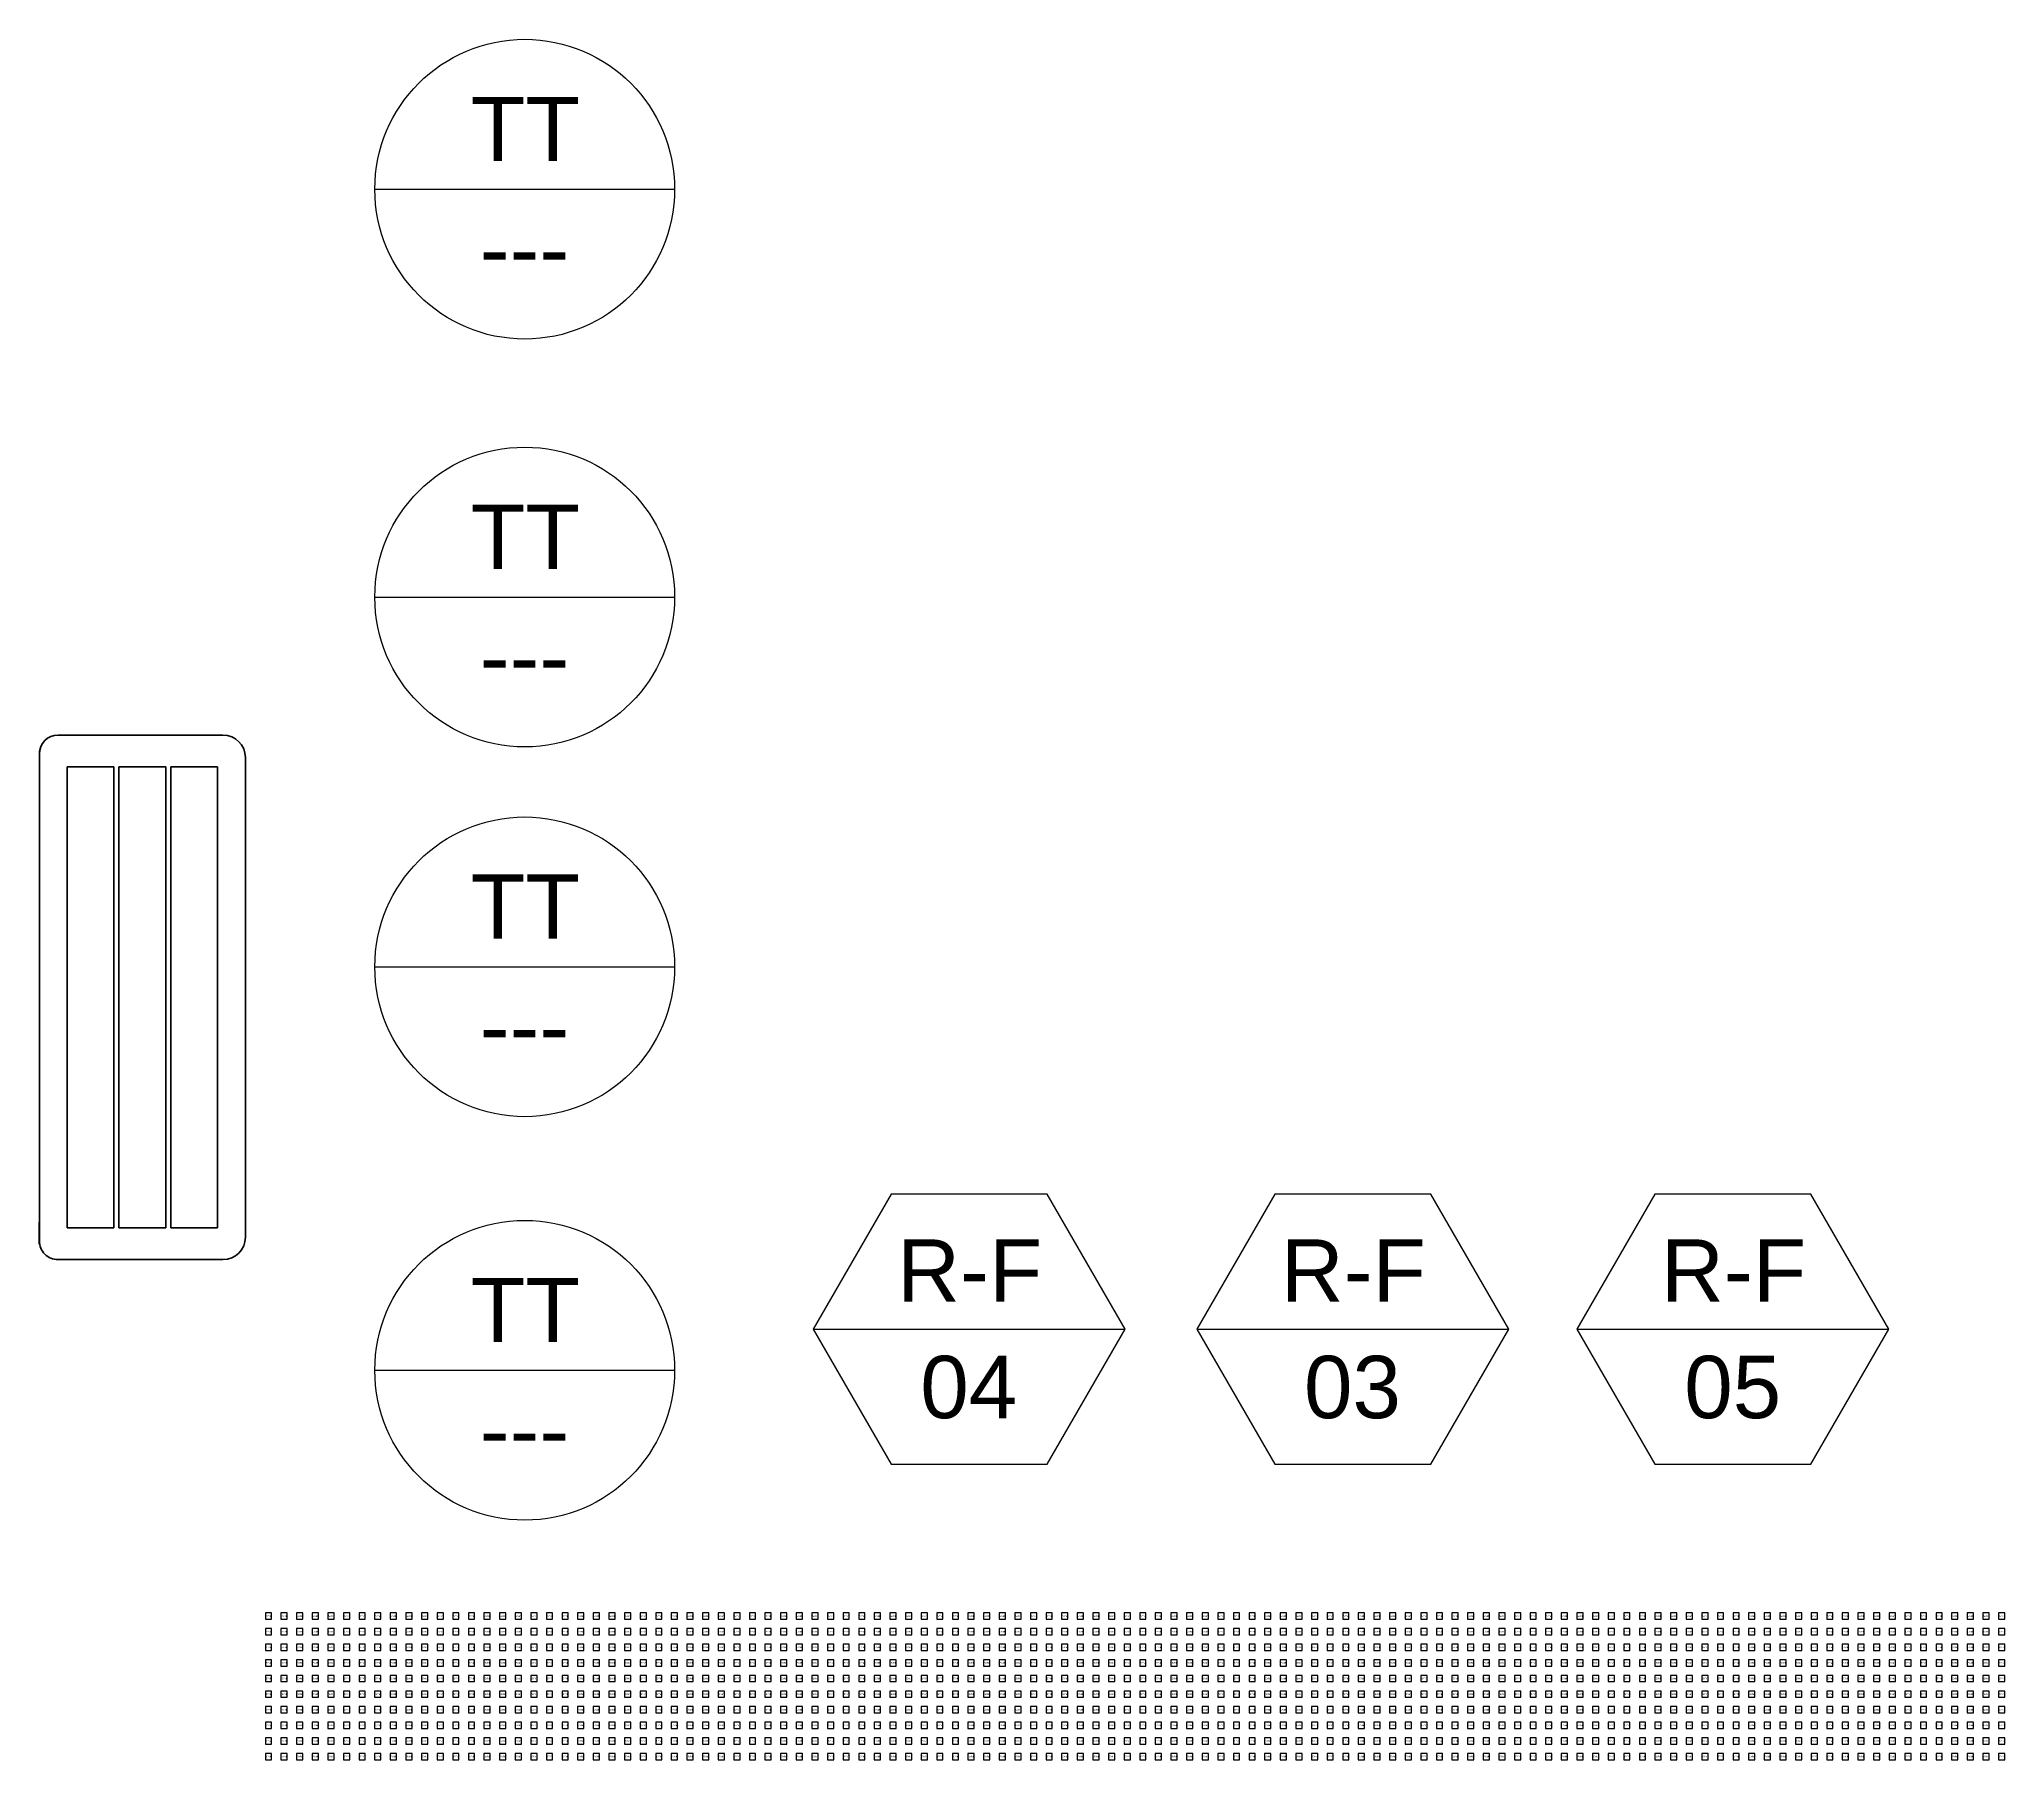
# Model space of a CAD drawing. Header units: millimetres. Extents: x -354 to 24993, y 26 to 2781.
# Drawn here: x -354 to 2793, y 26 to 2781 of the extents above; entities that cross this region are included whole.
import ezdxf
from ezdxf.enums import TextEntityAlignment as Align

# ---------------------------------------------------------------- set-up
doc = ezdxf.new("R2010")
doc.units = ezdxf.units.MM
for name, color, linetype in [('Abbreviation Symbols', 4, 'Continuous'), ('Controls-Instrumentation', 1, 'Continuous'), ('M100', 4, 'Continuous')]:
    doc.layers.add(name, color=color, linetype=linetype)
doc.styles.get("Standard").update_dxf_attribs({"font": 'arial.ttf'})
doc.styles.add('style1', font='arial.ttf')

# ---------------------------------------------------------------- blocks, each defined once
blk = doc.blocks.new('BLOCK_07')
blk.add_lwpolyline([(0, 0), (10, 0), (10, 10), (0, 10)], close=True)
blk.add_text('SYM', height=2.5).set_placement((5, 5), align=Align.MIDDLE)
blk = doc.blocks.new('Heat-Pump External Unit')
at = {"lineweight": 40}
for p, q in [((384, 165, 860), (-384, 165, 860)), ((-380, 165, 224), (380, 165, 224)), ((-380, 165, 378), (380, 165, 378)), ((-380, 165, 532), (380, 165, 532)), ((-380, 165, 686), (380, 165, 686)), ((380, 165, 70), (-380, 165, 70)), ((-380, 165, 840), (380, 165, 840)), ((-380, 165, 840), (-380, 165, 70)), ((-228, 165, 840), (-228, 165, 70)), ((-76, 165, 840), (-76, 165, 70)), ((76, 165, 840), (76, 165, 70)), ((228, 165, 840), (228, 165, 70)), ((380, 165, 840), (380, 165, 70)), ((-420, 5, 850), (-420, 129, 850)), ((-420, 129, 850), (-420, 129, 830)), ((-420, 129, 830), (-420, 5, 830)), ((-420, 5, 796.9), (-420, 129, 796.9)), ((-420, 129, 796.9), (-420, 129, 776.9)), ((-420, 129, 776.9), (-420, 5, 776.9)), ((-420, 5, 770.3), (-420, 129, 770.3)), ((-420, 129, 770.3), (-420, 129, 750.3)), ((-420, 129, 750.3), (-420, 5, 750.3)), ((-420, 5, 743.8), (-420, 129, 743.8)), ((-420, 129, 743.8), (-420, 129, 723.8)), ((-420, 129, 723.8), (-420, 5, 723.8)), ((-420, 5, 717.2), (-420, 129, 717.2)), ((-420, 129, 717.2), (-420, 129, 697.2)), ((-420, 129, 697.2), (-420, 5, 697.2)), ((-420, 5, 823.4), (-420, 129, 823.4)), ((-420, 129, 823.4), (-420, 129, 803.4)), ((-420, 129, 803.4), (-420, 5, 803.4)), ((-420, 129, 670.7), (-420, 129, 690.7)), ((-420, 5, 670.7), (-420, 129, 670.7)), ((-420, 129, 690.7), (-420, 5, 690.7)), ((-420, 5, 352.1), (-420, 129, 352.1)), ((-420, 129, 352.1), (-420, 129, 372.1)), ((-420, 129, 372.1), (-420, 5, 372.1)), ((-420, 5, 378.6), (-420, 129, 378.6)), ((-420, 129, 378.6), (-420, 129, 398.6)), ((-420, 129, 398.6), (-420, 5, 398.6)), ((-420, 5, 405.2), (-420, 129, 405.2)), ((-420, 129, 405.2), (-420, 129, 425.2)), ((-420, 129, 425.2), (-420, 5, 425.2)), ((-420, 5, 431.7), (-420, 129, 431.7)), ((-420, 129, 431.7), (-420, 129, 451.7)), ((-420, 129, 451.7), (-420, 5, 451.7)), ((-420, 5, 458.3), (-420, 129, 458.3)), ((-420, 129, 458.3), (-420, 129, 478.3)), ((-420, 129, 478.3), (-420, 5, 478.3)), ((-420, 5, 484.8), (-420, 129, 484.8)), ((-420, 129, 484.8), (-420, 129, 504.8)), ((-420, 129, 504.8), (-420, 5, 504.8)), ((-420, 5, 511.4), (-420, 129, 511.4)), ((-420, 129, 511.4), (-420, 129, 531.4)), ((-420, 129, 531.4), (-420, 5, 531.4)), ((-420, 5, 537.9), (-420, 129, 537.9)), ((-420, 129, 537.9), (-420, 129, 557.9)), ((-420, 129, 557.9), (-420, 5, 557.9)), ((-420, 5, 564.5), (-420, 129, 564.5)), ((-420, 129, 564.5), (-420, 129, 584.5)), ((-420, 129, 584.5), (-420, 5, 584.5)), ((-420, 5, 591), (-420, 129, 591)), ((-420, 129, 591), (-420, 129, 611)), ((-420, 129, 611), (-420, 5, 611)), ((-420, 5, 617.6), (-420, 129, 617.6)), ((-420, 129, 617.6), (-420, 129, 637.6)), ((-420, 129, 637.6), (-420, 5, 637.6)), ((-420, 5, 644.1), (-420, 129, 644.1)), ((-420, 129, 644.1), (-420, 129, 664.1)), ((-420, 129, 664.1), (-420, 5, 664.1)), ((-420, 129, 860), (-420, -135, 860)), ((-420, 5, 86.6), (-420, 129, 86.6)), ((-420, 129, 86.6), (-420, 129, 106.6)), ((-420, 129, 106.6), (-420, 5, 106.6)), ((-420, 5, 113.1), (-420, 129, 113.1)), ((-420, 129, 113.1), (-420, 129, 133.1)), ((-420, 129, 133.1), (-420, 5, 133.1)), ((-420, 5, 139.7), (-420, 129, 139.7)), ((-420, 129, 139.7), (-420, 129, 159.7)), ((-420, 129, 159.7), (-420, 5, 159.7)), ((-420, 5, 166.2), (-420, 129, 166.2)), ((-420, 129, 166.2), (-420, 129, 186.2)), ((-420, 129, 186.2), (-420, 5, 186.2)), ((-420, 5, 192.8), (-420, 129, 192.8)), ((-420, 129, 192.8), (-420, 129, 212.8)), ((-420, 129, 212.8), (-420, 5, 212.8)), ((-420, 5, 219.3), (-420, 129, 219.3)), ((-420, 129, 219.3), (-420, 129, 239.3)), ((-420, 129, 239.3), (-420, 5, 239.3)), ((-420, 5, 245.9), (-420, 129, 245.9)), ((-420, 129, 245.9), (-420, 129, 265.9)), ((-420, 129, 265.9), (-420, 5, 265.9)), ((-420, 5, 272.4), (-420, 129, 272.4)), ((-420, 129, 272.4), (-420, 129, 292.4)), ((-420, 129, 292.4), (-420, 5, 292.4)), ((-420, 5, 299), (-420, 129, 299)), ((-420, 129, 299), (-420, 129, 319)), ((-420, 129, 319), (-420, 5, 319)), ((-420, 5, 325.5), (-420, 129, 325.5)), ((-420, 129, 325.5), (-420, 129, 345.5)), ((-420, 129, 345.5), (-420, 5, 345.5)), ((-420, 5, 60), (-420, 129, 60)), ((-420, 129, 60), (-420, 129, 80)), ((-420, 129, 80), (-420, 5, 80)), ((420, -135, 860), (420, 129, 860)), ((-369.2, 120.5, 880), (369.2, 120.5, 880)), ((-369.2, 45.5, 880), (-369.2, 120.5, 880)), ((369.2, 45.5, 880), (369.2, 120.5, 880)), ((369.2, 45.5, 880), (-369.2, 45.5, 880)), ((-369.2, 37.5, 880), (369.2, 37.5, 880)), ((-369.2, -37.5, 880), (-369.2, 37.5, 880)), ((369.2, -37.5, 880), (369.2, 37.5, 880)), ((-420, 5, 830), (-420, 5, 850)), ((-420, 5, 776.9), (-420, 5, 796.9)), ((-420, 5, 750.3), (-420, 5, 770.3)), ((-420, 5, 723.8), (-420, 5, 743.8)), ((-420, 5, 697.2), (-420, 5, 717.2)), ((-420, 5, 803.4), (-420, 5, 823.4)), ((-420, 5, 690.7), (-420, 5, 670.7)), ((-420, 5, 372.1), (-420, 5, 352.1)), ((-420, 5, 398.6), (-420, 5, 378.6)), ((-420, 5, 425.2), (-420, 5, 405.2)), ((-420, 5, 451.7), (-420, 5, 431.7)), ((-420, 5, 478.3), (-420, 5, 458.3)), ((-420, 5, 504.8), (-420, 5, 484.8)), ((-420, 5, 531.4), (-420, 5, 511.4)), ((-420, 5, 557.9), (-420, 5, 537.9)), ((-420, 5, 584.5), (-420, 5, 564.5)), ((-420, 5, 611), (-420, 5, 591)), ((-420, 5, 637.6), (-420, 5, 617.6)), ((-420, 5, 664.1), (-420, 5, 644.1)), ((-420, 5, 106.6), (-420, 5, 86.6)), ((-420, 5, 133.1), (-420, 5, 113.1)), ((-420, 5, 159.7), (-420, 5, 139.7)), ((-420, 5, 186.2), (-420, 5, 166.2)), ((-420, 5, 212.8), (-420, 5, 192.8)), ((-420, 5, 239.3), (-420, 5, 219.3)), ((-420, 5, 265.9), (-420, 5, 245.9)), ((-420, 5, 292.4), (-420, 5, 272.4)), ((-420, 5, 319), (-420, 5, 299)), ((-420, 5, 345.5), (-420, 5, 325.5)), ((-420, 5, 80), (-420, 5, 60)), ((-420, -2, 830), (-420, -2, 850)), ((-420, -2, 850), (-420, -135, 850)), ((-420, -135, 830), (-420, -2, 830)), ((-420, -2, 776.9), (-420, -2, 796.9)), ((-420, -2, 796.9), (-420, -135, 796.9)), ((-420, -135, 776.9), (-420, -2, 776.9)), ((-420, -2, 750.3), (-420, -2, 770.3)), ((-420, -2, 770.3), (-420, -135, 770.3)), ((-420, -135, 750.3), (-420, -2, 750.3)), ((-420, -2, 723.8), (-420, -2, 743.8)), ((-420, -2, 743.8), (-420, -135, 743.8)), ((-420, -135, 723.8), (-420, -2, 723.8)), ((-420, -2, 697.2), (-420, -2, 717.2)), ((-420, -2, 717.2), (-420, -135, 717.2)), ((-420, -135, 697.2), (-420, -2, 697.2)), ((-420, -2, 803.4), (-420, -2, 823.4)), ((-420, -2, 823.4), (-420, -135, 823.4)), ((-420, -135, 803.4), (-420, -2, 803.4)), ((-420, -135, 690.7), (-420, -2, 690.7)), ((-420, -2, 690.7), (-420, -2, 670.7)), ((-420, -2, 670.7), (-420, -135, 670.7)), ((-420, -2, 372.1), (-420, -2, 352.1)), ((-420, -2, 352.1), (-420, -135, 352.1)), ((-420, -135, 372.1), (-420, -2, 372.1)), ((-420, -2, 398.6), (-420, -2, 378.6)), ((-420, -2, 378.6), (-420, -135, 378.6)), ((-420, -135, 398.6), (-420, -2, 398.6)), ((-420, -2, 425.2), (-420, -2, 405.2)), ((-420, -2, 405.2), (-420, -135, 405.2)), ((-420, -135, 425.2), (-420, -2, 425.2)), ((-420, -2, 451.7), (-420, -2, 431.7)), ((-420, -2, 431.7), (-420, -135, 431.7)), ((-420, -135, 451.7), (-420, -2, 451.7)), ((-420, -2, 478.3), (-420, -2, 458.3)), ((-420, -2, 458.3), (-420, -135, 458.3)), ((-420, -135, 478.3), (-420, -2, 478.3)), ((-420, -2, 504.8), (-420, -2, 484.8)), ((-420, -2, 484.8), (-420, -135, 484.8)), ((-420, -135, 504.8), (-420, -2, 504.8)), ((-420, -2, 531.4), (-420, -2, 511.4)), ((-420, -2, 511.4), (-420, -135, 511.4)), ((-420, -135, 531.4), (-420, -2, 531.4)), ((-420, -2, 557.9), (-420, -2, 537.9)), ((-420, -2, 537.9), (-420, -135, 537.9)), ((-420, -135, 557.9), (-420, -2, 557.9)), ((-420, -2, 584.5), (-420, -2, 564.5)), ((-420, -2, 564.5), (-420, -135, 564.5)), ((-420, -135, 584.5), (-420, -2, 584.5)), ((-420, -2, 611), (-420, -2, 591)), ((-420, -2, 591), (-420, -135, 591)), ((-420, -135, 611), (-420, -2, 611)), ((-420, -2, 637.6), (-420, -2, 617.6)), ((-420, -2, 617.6), (-420, -135, 617.6)), ((-420, -135, 637.6), (-420, -2, 637.6)), ((-420, -2, 664.1), (-420, -2, 644.1)), ((-420, -2, 644.1), (-420, -135, 644.1)), ((-420, -135, 664.1), (-420, -2, 664.1)), ((-420, -2, 106.6), (-420, -2, 86.6)), ((-420, -2, 86.6), (-420, -135, 86.6)), ((-420, -135, 106.6), (-420, -2, 106.6)), ((-420, -2, 133.1), (-420, -2, 113.1)), ((-420, -2, 113.1), (-420, -135, 113.1)), ((-420, -135, 133.1), (-420, -2, 133.1)), ((-420, -2, 159.7), (-420, -2, 139.7)), ((-420, -2, 139.7), (-420, -135, 139.7)), ((-420, -135, 159.7), (-420, -2, 159.7)), ((-420, -2, 186.2), (-420, -2, 166.2)), ((-420, -2, 166.2), (-420, -135, 166.2)), ((-420, -135, 186.2), (-420, -2, 186.2)), ((-420, -2, 212.8), (-420, -2, 192.8)), ((-420, -2, 192.8), (-420, -135, 192.8)), ((-420, -135, 212.8), (-420, -2, 212.8)), ((-420, -2, 239.3), (-420, -2, 219.3)), ((-420, -2, 219.3), (-420, -135, 219.3)), ((-420, -135, 239.3), (-420, -2, 239.3)), ((-420, -2, 265.9), (-420, -2, 245.9)), ((-420, -2, 245.9), (-420, -135, 245.9)), ((-420, -135, 265.9), (-420, -2, 265.9)), ((-420, -2, 292.4), (-420, -2, 272.4)), ((-420, -2, 272.4), (-420, -135, 272.4)), ((-420, -135, 292.4), (-420, -2, 292.4)), ((-420, -2, 319), (-420, -2, 299)), ((-420, -2, 299), (-420, -135, 299)), ((-420, -135, 319), (-420, -2, 319)), ((-420, -2, 345.5), (-420, -2, 325.5)), ((-420, -2, 325.5), (-420, -135, 325.5)), ((-420, -135, 345.5), (-420, -2, 345.5)), ((-420, -2, 80), (-420, -2, 60)), ((-420, -2, 60), (-420, -135, 60)), ((-420, -135, 80), (-420, -2, 80)), ((369.2, -37.5, 880), (-369.2, -37.5, 880)), ((369.2, -45.5, 880), (-369.2, -45.5, 880)), ((-369.2, -45.5, 880), (-369.2, -120.5, 880)), ((369.2, -45.5, 880), (369.2, -120.5, 880)), ((-369.2, -120.5, 880), (369.2, -120.5, 880)), ((-420, -135, 850), (-420, -135, 830)), ((-420, -135, 796.9), (-420, -135, 776.9)), ((-420, -135, 770.3), (-420, -135, 750.3)), ((-420, -135, 743.8), (-420, -135, 723.8)), ((-420, -135, 717.2), (-420, -135, 697.2)), ((-420, -135, 823.4), (-420, -135, 803.4)), ((-420, -135, 670.7), (-420, -135, 690.7)), ((-420, -135, 352.1), (-420, -135, 372.1)), ((-420, -135, 378.6), (-420, -135, 398.6)), ((-420, -135, 405.2), (-420, -135, 425.2)), ((-420, -135, 431.7), (-420, -135, 451.7)), ((-420, -135, 458.3), (-420, -135, 478.3)), ((-420, -135, 484.8), (-420, -135, 504.8)), ((-420, -135, 511.4), (-420, -135, 531.4)), ((-420, -135, 537.9), (-420, -135, 557.9)), ((-420, -135, 564.5), (-420, -135, 584.5)), ((-420, -135, 591), (-420, -135, 611)), ((-420, -135, 617.6), (-420, -135, 637.6)), ((-420, -135, 644.1), (-420, -135, 664.1)), ((-420, -135, 86.6), (-420, -135, 106.6)), ((-420, -135, 113.1), (-420, -135, 133.1)), ((-420, -135, 139.7), (-420, -135, 159.7)), ((-420, -135, 166.2), (-420, -135, 186.2)), ((-420, -135, 192.8), (-420, -135, 212.8)), ((-420, -135, 219.3), (-420, -135, 239.3)), ((-420, -135, 245.9), (-420, -135, 265.9)), ((-420, -135, 272.4), (-420, -135, 292.4)), ((-420, -135, 299), (-420, -135, 319)), ((-420, -135, 325.5), (-420, -135, 345.5)), ((-420, -135, 60), (-420, -135, 80)), ((-395, -165, 55), (-395, -165, 65)), ((390, -165, 50), (-390, -165, 50)), ((-390, -165, 70), (390, -165, 70)), ((-390, -165, 860), (390, -165, 860)), ((160.3, -165, 104.5), (160.3, -165, 807.2)), ((190.3, -165, 812.2), (165.3, -165, 812.2)), ((190.3, -165, 99.5), (165.3, -165, 99.5)), ((195.3, -165, 807.2), (195.3, -165, 104.5)), ((218.5, -165, 104.5), (218.5, -165, 468.4)), ((248.5, -165, 99.5), (223.5, -165, 99.5)), ((223.5, -165, 473.4), (248.5, -165, 473.4)), ((253.5, -165, 468.4), (253.5, -165, 104.5)), ((289.3, -165, 104.5), (289.3, -165, 468.4)), ((319.3, -165, 99.5), (294.3, -165, 99.5)), ((294.3, -165, 473.4), (319.3, -165, 473.4)), ((324.3, -165, 468.4), (324.3, -165, 104.5)), ((360, -165, 104.5), (360, -165, 468.4)), ((360, -165.1, 104.5), (360, -165.1, 468.4)), ((390, -165, 99.5), (365, -165, 99.5)), ((365, -165, 473.4), (390, -165, 473.4)), ((390, -165.1, 99.5), (365, -165.1, 99.5)), ((365, -165.1, 473.4), (390, -165.1, 473.4)), ((395, -165, 468.4), (395, -165, 104.5)), ((395, -165, 55), (395, -165, 65)), ((395, -165.1, 468.4), (395, -165.1, 104.5)), ((395, -165.1, 55), (395, -165.1, 65))]:
    blk.add_line(p, q, dxfattribs=at)
at = {"lineweight": 40, "extrusion": (-3.27508e-15, 0, -1)}
blk.add_arc((384, 129, -860), 36, 0, 90, dxfattribs=at)
at = {"lineweight": 40}
for centre, radius, start, end in [((384, 129, 860), 36, 0, 90), ((-390, -135, 860), 30, 180, 270), ((390, -135, 860), 30, 270, 0)]:
    blk.add_arc(centre, radius, start, end, dxfattribs=at)
at = {"lineweight": 40, "extrusion": (-3.2263e-15, -1, 0)}
for centre, start, end in [((-390, 55, 165), 180, 270), ((165.3, 807.2, 165), 90, 180), ((190.3, 104.5, 165), 270, 360), ((248.5, 104.5, 165), 270, 0), ((319.3, 104.5, 165), 270, 0), ((390, 104.5, 165), 270, 0), ((390, 65, 165), 0, 90), ((390, 104.5, 165.1), 270, 360), ((390, 65, 165.1), 0, 90)]:
    blk.add_arc(centre, 5, start, end, dxfattribs=at)
at = {"lineweight": 40, "extrusion": (3.2263e-15, 1, 0)}
for centre, start, end in [((390, 65, -165), 0, 90), ((-165.3, 104.5, -165), 270, 0), ((-190.3, 807.2, -165), 90, 180), ((-223.5, 104.5, -165), 270, 0), ((-223.5, 468.4, -165), 0, 90), ((-248.5, 468.4, -165), 90, 180), ((-294.3, 104.5, -165), 270, 0), ((-294.3, 468.4, -165), 0, 90), ((-319.3, 468.4, -165), 90, 180), ((-365, 104.5, -165), 270, 0), ((-365, 468.4, -165), 0, 90), ((-365, 104.5, -165.1), 270, 0), ((-365, 468.4, -165.1), 360, 90), ((-390, 468.4, -165), 90, 180), ((-390, 55, -165), 180, 270), ((-390, 468.4, -165.1), 90, 180), ((-390, 55, -165.1), 180, 270)]:
    blk.add_arc(centre, 5, start, end, dxfattribs=at)
at = {"flags": 1}
blk.add_attdef('DEEPLINK', (0, 0), '', height=0.004, dxfattribs=at)
at = {"color": 2}
for tag in ['CODE', 'POSITIONCODE', 'SECTIONCODE']:
    blk.add_attdef(tag, (0, 0), '', height=1.2, dxfattribs=at)
at = {"color": 1}
blk.add_attdef('PRODUCTCODE', (0, 0), '', height=1.8, dxfattribs=at)
blk = doc.blocks.new('Thermostat')
at = {"layer": 'Controls-Instrumentation'}
blk.add_line((250, 400), (950, 400), dxfattribs=at)
blk.add_circle((600, 400), 350, dxfattribs=at)
at = {"layer": 'Controls-Instrumentation', "style": 'style1'}
for p in [(601.4, 465.7), (599.4, 185.8)]:
    blk.add_attdef('---', text='', height=150, dxfattribs=at).set_placement(p, align=Align.CENTER)
blk = doc.blocks.new('RadTag')
at = {"layer": 'Abbreviation Symbols'}
blk.add_line((125, 500), (875, 500), dxfattribs=at)
blk.add_lwpolyline([(312.5, 175.2), (687.5, 175.2), (875, 500), (687.5, 824.8), (312.5, 824.8), (125, 500)], close=True, dxfattribs=at)
at = {"layer": 'Abbreviation Symbols', "style": 'style1'}
for p in [(501.4, 565.7), (499.4, 285.8)]:
    blk.add_attdef('---', text='', height=150, dxfattribs=at).set_placement(p, align=Align.CENTER)

msp = doc.modelspace()

# ---------------------------------------------------------------- block references
for p in [(7.6, 250.7), (32.6, 250.7), (57.6, 250.7), (82.6, 250.7), (107.6, 250.7), (132.6, 250.7), (157.6, 250.7), (182.6, 250.7), (207.6, 250.7), (232.6, 250.7), (257.6, 250.7), (282.6, 250.7), (307.6, 250.7), (332.6, 250.7), (357.6, 250.7), (382.6, 250.7), (407.6, 250.7), (432.6, 250.7), (457.6, 250.7), (482.6, 250.7), (507.6, 250.7), (532.6, 250.7), (557.6, 250.7), (582.6, 250.7), (607.6, 250.7), (632.6, 250.7), (657.6, 250.7), (682.6, 250.7), (707.6, 250.7), (732.6, 250.7), (757.6, 250.7), (782.6, 250.7), (807.6, 250.7), (832.6, 250.7), (857.6, 250.7), (882.6, 250.7), (907.6, 250.7), (932.6, 250.7), (957.6, 250.7), (982.6, 250.7), (1007.6, 250.7), (1032.6, 250.7), (1057.6, 250.7), (1082.6, 250.7), (1107.6, 250.7), (1132.6, 250.7), (1157.6, 250.7), (1182.6, 250.7), (1207.6, 250.7), (1232.6, 250.7), (1257.6, 250.7), (1282.6, 250.7), (1307.6, 250.7), (1332.6, 250.7), (1357.6, 250.7), (1382.6, 250.7), (1407.6, 250.7), (1432.6, 250.7), (1457.6, 250.7), (1482.6, 250.7), (1507.6, 250.7), (1532.6, 250.7), (1557.6, 250.7), (1582.6, 250.7), (1607.6, 250.7), (1632.6, 250.7), (1657.6, 250.7), (1682.6, 250.7), (1707.6, 250.7), (1732.6, 250.7), (1757.6, 250.7), (1782.6, 250.7), (1807.6, 250.7), (1832.6, 250.7), (1857.6, 250.7), (1882.6, 250.7), (1907.6, 250.7), (1932.6, 250.7), (1957.6, 250.7), (1982.6, 250.7), (2007.6, 250.7), (2032.6, 250.7), (2057.6, 250.7), (2082.6, 250.7), (2107.6, 250.7), (2132.6, 250.7), (2157.6, 250.7), (2182.6, 250.7), (2207.6, 250.7), (2232.6, 250.7), (2257.6, 250.7), (2282.6, 250.7), (2307.6, 250.7), (2332.6, 250.7), (2357.6, 250.7), (2382.6, 250.7), (2407.6, 250.7), (2432.6, 250.7), (2457.6, 250.7), (2482.6, 250.7), (2507.6, 250.7), (2532.6, 250.7), (2557.6, 250.7), (2582.6, 250.7), (2607.6, 250.7), (2632.6, 250.7), (2657.6, 250.7), (2682.6, 250.7), (2707.6, 250.7), (2732.6, 250.7), (2757.6, 250.7), (2782.6, 250.7), (7.6, 225.7), (32.6, 225.7), (57.6, 225.7), (82.6, 225.7), (107.6, 225.7), (132.6, 225.7), (157.6, 225.7), (182.6, 225.7), (207.6, 225.7), (232.6, 225.7), (257.6, 225.7), (282.6, 225.7), (307.6, 225.7), (332.6, 225.7), (357.6, 225.7), (382.6, 225.7), (407.6, 225.7), (432.6, 225.7), (457.6, 225.7), (482.6, 225.7), (507.6, 225.7), (532.6, 225.7), (557.6, 225.7), (582.6, 225.7), (607.6, 225.7), (632.6, 225.7), (657.6, 225.7), (682.6, 225.7), (707.6, 225.7), (732.6, 225.7), (757.6, 225.7), (782.6, 225.7), (807.6, 225.7), (832.6, 225.7), (857.6, 225.7), (882.6, 225.7), (907.6, 225.7), (932.6, 225.7), (957.6, 225.7), (982.6, 225.7), (1007.6, 225.7), (1032.6, 225.7), (1057.6, 225.7), (1082.6, 225.7), (1107.6, 225.7), (1132.6, 225.7), (1157.6, 225.7), (1182.6, 225.7), (1207.6, 225.7), (1232.6, 225.7), (1257.6, 225.7), (1282.6, 225.7), (1307.6, 225.7), (1332.6, 225.7), (1357.6, 225.7), (1382.6, 225.7), (1407.6, 225.7), (1432.6, 225.7), (1457.6, 225.7), (1482.6, 225.7), (1507.6, 225.7), (1532.6, 225.7), (1557.6, 225.7), (1582.6, 225.7), (1607.6, 225.7), (1632.6, 225.7), (1657.6, 225.7), (1682.6, 225.7), (1707.6, 225.7), (1732.6, 225.7), (1757.6, 225.7), (1782.6, 225.7), (1807.6, 225.7), (1832.6, 225.7), (1857.6, 225.7), (1882.6, 225.7), (1907.6, 225.7), (1932.6, 225.7), (1957.6, 225.7), (1982.6, 225.7), (2007.6, 225.7), (2032.6, 225.7), (2057.6, 225.7), (2082.6, 225.7), (2107.6, 225.7), (2132.6, 225.7), (2157.6, 225.7), (2182.6, 225.7), (2207.6, 225.7), (2232.6, 225.7), (2257.6, 225.7), (2282.6, 225.7), (2307.6, 225.7), (2332.6, 225.7), (2357.6, 225.7), (2382.6, 225.7), (2407.6, 225.7), (2432.6, 225.7), (2457.6, 225.7), (2482.6, 225.7), (2507.6, 225.7), (2532.6, 225.7), (2557.6, 225.7), (2582.6, 225.7), (2607.6, 225.7), (2632.6, 225.7), (2657.6, 225.7), (2682.6, 225.7), (2707.6, 225.7), (2732.6, 225.7), (2757.6, 225.7), (2782.6, 225.7), (7.6, 200.7), (32.6, 200.7), (57.6, 200.7), (82.6, 200.7), (107.6, 200.7), (132.6, 200.7), (157.6, 200.7), (182.6, 200.7), (207.6, 200.7), (232.6, 200.7), (257.6, 200.7), (282.6, 200.7), (307.6, 200.7), (332.6, 200.7), (357.6, 200.7), (382.6, 200.7), (407.6, 200.7), (432.6, 200.7), (457.6, 200.7), (482.6, 200.7), (507.6, 200.7), (532.6, 200.7), (557.6, 200.7), (582.6, 200.7), (607.6, 200.7), (632.6, 200.7), (657.6, 200.7), (682.6, 200.7), (707.6, 200.7), (732.6, 200.7), (757.6, 200.7), (782.6, 200.7), (807.6, 200.7), (832.6, 200.7), (857.6, 200.7), (882.6, 200.7), (907.6, 200.7), (932.6, 200.7), (957.6, 200.7), (982.6, 200.7), (1007.6, 200.7), (1032.6, 200.7), (1057.6, 200.7), (1082.6, 200.7), (1107.6, 200.7), (1132.6, 200.7), (1157.6, 200.7), (1182.6, 200.7), (1207.6, 200.7), (1232.6, 200.7), (1257.6, 200.7), (1282.6, 200.7), (1307.6, 200.7), (1332.6, 200.7), (1357.6, 200.7), (1382.6, 200.7), (1407.6, 200.7), (1432.6, 200.7), (1457.6, 200.7), (1482.6, 200.7), (1507.6, 200.7), (1532.6, 200.7), (1557.6, 200.7), (1582.6, 200.7), (1607.6, 200.7), (1632.6, 200.7), (1657.6, 200.7), (1682.6, 200.7), (1707.6, 200.7), (1732.6, 200.7), (1757.6, 200.7), (1782.6, 200.7), (1807.6, 200.7), (1832.6, 200.7), (1857.6, 200.7), (1882.6, 200.7), (1907.6, 200.7), (1932.6, 200.7), (1957.6, 200.7), (1982.6, 200.7), (2007.6, 200.7), (2032.6, 200.7), (2057.6, 200.7), (2082.6, 200.7), (2107.6, 200.7), (2132.6, 200.7), (2157.6, 200.7), (2182.6, 200.7), (2207.6, 200.7), (2232.6, 200.7), (2257.6, 200.7), (2282.6, 200.7), (2307.6, 200.7), (2332.6, 200.7), (2357.6, 200.7), (2382.6, 200.7), (2407.6, 200.7), (2432.6, 200.7), (2457.6, 200.7), (2482.6, 200.7), (2507.6, 200.7), (2532.6, 200.7), (2557.6, 200.7), (2582.6, 200.7), (2607.6, 200.7), (2632.6, 200.7), (2657.6, 200.7), (2682.6, 200.7), (2707.6, 200.7), (2732.6, 200.7), (2757.6, 200.7), (2782.6, 200.7), (7.6, 175.7), (7.6, 150.7), (32.6, 175.7), (32.6, 150.7), (57.6, 175.7), (57.6, 150.7), (82.6, 175.7), (82.6, 150.7), (107.6, 175.7), (107.6, 150.7), (132.6, 175.7), (132.6, 150.7), (157.6, 175.7), (157.6, 150.7), (182.6, 175.7), (182.6, 150.7), (207.6, 175.7), (207.6, 150.7), (232.6, 175.7), (232.6, 150.7), (257.6, 175.7), (257.6, 150.7), (282.6, 175.7), (282.6, 150.7), (307.6, 175.7), (307.6, 150.7), (332.6, 175.7), (332.6, 150.7), (357.6, 175.7), (357.6, 150.7), (382.6, 175.7), (382.6, 150.7), (407.6, 175.7), (407.6, 150.7), (432.6, 175.7), (432.6, 150.7), (457.6, 175.7), (457.6, 150.7), (482.6, 175.7), (482.6, 150.7), (507.6, 175.7), (507.6, 150.7), (532.6, 175.7), (532.6, 150.7), (557.6, 175.7), (557.6, 150.7), (582.6, 175.7), (582.6, 150.7), (607.6, 175.7), (607.6, 150.7), (632.6, 175.7), (632.6, 150.7), (657.6, 175.7), (657.6, 150.7), (682.6, 175.7), (682.6, 150.7), (707.6, 175.7), (707.6, 150.7), (732.6, 175.7), (732.6, 150.7), (757.6, 175.7), (757.6, 150.7), (782.6, 175.7), (782.6, 150.7), (807.6, 175.7), (807.6, 150.7), (832.6, 175.7), (832.6, 150.7), (857.6, 175.7), (857.6, 150.7), (882.6, 175.7), (882.6, 150.7), (907.6, 175.7), (907.6, 150.7), (932.6, 175.7), (932.6, 150.7), (957.6, 175.7), (957.6, 150.7), (982.6, 175.7), (982.6, 150.7), (1007.6, 175.7), (1007.6, 150.7), (1032.6, 175.7), (1032.6, 150.7), (1057.6, 175.7), (1057.6, 150.7), (1082.6, 175.7), (1082.6, 150.7), (1107.6, 175.7), (1107.6, 150.7), (1132.6, 175.7), (1132.6, 150.7), (1157.6, 175.7), (1157.6, 150.7), (1182.6, 175.7), (1182.6, 150.7), (1207.6, 175.7), (1207.6, 150.7), (1232.6, 175.7), (1232.6, 150.7), (1257.6, 175.7), (1257.6, 150.7), (1282.6, 175.7), (1282.6, 150.7), (1307.6, 175.7), (1307.6, 150.7), (1332.6, 175.7), (1332.6, 150.7), (1357.6, 175.7), (1357.6, 150.7), (1382.6, 175.7), (1382.6, 150.7), (1407.6, 175.7), (1407.6, 150.7), (1432.6, 175.7), (1432.6, 150.7), (1457.6, 175.7), (1457.6, 150.7), (1482.6, 175.7), (1482.6, 150.7), (1507.6, 175.7), (1507.6, 150.7), (1532.6, 175.7), (1532.6, 150.7), (1557.6, 175.7), (1557.6, 150.7), (1582.6, 175.7), (1582.6, 150.7), (1607.6, 175.7), (1607.6, 150.7), (1632.6, 175.7), (1632.6, 150.7), (1657.6, 175.7), (1657.6, 150.7), (1682.6, 175.7), (1682.6, 150.7), (1707.6, 175.7), (1707.6, 150.7), (1732.6, 175.7), (1732.6, 150.7), (1757.6, 175.7), (1757.6, 150.7), (1782.6, 175.7), (1782.6, 150.7), (1807.6, 175.7), (1807.6, 150.7), (1832.6, 175.7), (1832.6, 150.7), (1857.6, 175.7), (1857.6, 150.7), (1882.6, 175.7), (1882.6, 150.7), (1907.6, 175.7), (1907.6, 150.7), (1932.6, 175.7), (1932.6, 150.7), (1957.6, 175.7), (1957.6, 150.7), (1982.6, 175.7), (1982.6, 150.7), (2007.6, 175.7), (2007.6, 150.7), (2032.6, 175.7), (2032.6, 150.7), (2057.6, 175.7), (2057.6, 150.7), (2082.6, 175.7), (2082.6, 150.7), (2107.6, 175.7), (2107.6, 150.7), (2132.6, 175.7), (2132.6, 150.7), (2157.6, 175.7), (2157.6, 150.7), (2182.6, 175.7), (2182.6, 150.7), (2207.6, 175.7), (2207.6, 150.7), (2232.6, 175.7), (2232.6, 150.7), (2257.6, 175.7), (2257.6, 150.7), (2282.6, 175.7), (2282.6, 150.7), (2307.6, 175.7), (2307.6, 150.7), (2332.6, 175.7), (2332.6, 150.7), (2357.6, 175.7), (2357.6, 150.7), (2382.6, 175.7), (2382.6, 150.7), (2407.6, 175.7), (2407.6, 150.7), (2432.6, 175.7), (2432.6, 150.7), (2457.6, 175.7), (2457.6, 150.7), (2482.6, 175.7), (2482.6, 150.7), (2507.6, 175.7), (2507.6, 150.7), (2532.6, 175.7), (2532.6, 150.7), (2557.6, 175.7), (2557.6, 150.7), (2582.6, 175.7), (2582.6, 150.7), (2607.6, 175.7), (2607.6, 150.7), (2632.6, 175.7), (2632.6, 150.7), (2657.6, 175.7), (2657.6, 150.7), (2682.6, 175.7), (2682.6, 150.7), (2707.6, 175.7), (2707.6, 150.7), (2732.6, 175.7), (2732.6, 150.7), (2757.6, 175.7), (2757.6, 150.7), (2782.6, 175.7), (2782.6, 150.7), (7.6, 125.7), (32.6, 125.7), (57.6, 125.7), (82.6, 125.7), (107.6, 125.7), (132.6, 125.7), (157.6, 125.7), (182.6, 125.7), (207.6, 125.7), (232.6, 125.7), (257.6, 125.7), (282.6, 125.7), (307.6, 125.7), (332.6, 125.7), (357.6, 125.7), (382.6, 125.7), (407.6, 125.7), (432.6, 125.7), (457.6, 125.7), (482.6, 125.7), (507.6, 125.7), (532.6, 125.7), (557.6, 125.7), (582.6, 125.7), (607.6, 125.7), (632.6, 125.7), (657.6, 125.7), (682.6, 125.7), (707.6, 125.7), (732.6, 125.7), (757.6, 125.7), (782.6, 125.7), (807.6, 125.7), (832.6, 125.7), (857.6, 125.7), (882.6, 125.7), (907.6, 125.7), (932.6, 125.7), (957.6, 125.7), (982.6, 125.7), (1007.6, 125.7), (1032.6, 125.7), (1057.6, 125.7), (1082.6, 125.7), (1107.6, 125.7), (1132.6, 125.7), (1157.6, 125.7), (1182.6, 125.7), (1207.6, 125.7), (1232.6, 125.7), (1257.6, 125.7), (1282.6, 125.7), (1307.6, 125.7), (1332.6, 125.7), (1357.6, 125.7), (1382.6, 125.7), (1407.6, 125.7), (1432.6, 125.7), (1457.6, 125.7), (1482.6, 125.7), (1507.6, 125.7), (1532.6, 125.7), (1557.6, 125.7), (1582.6, 125.7), (1607.6, 125.7), (1632.6, 125.7), (1657.6, 125.7), (1682.6, 125.7), (1707.6, 125.7), (1732.6, 125.7), (1757.6, 125.7), (1782.6, 125.7), (1807.6, 125.7), (1832.6, 125.7), (1857.6, 125.7), (1882.6, 125.7), (1907.6, 125.7), (1932.6, 125.7), (1957.6, 125.7), (1982.6, 125.7), (2007.6, 125.7), (2032.6, 125.7), (2057.6, 125.7), (2082.6, 125.7), (2107.6, 125.7), (2132.6, 125.7), (2157.6, 125.7), (2182.6, 125.7), (2207.6, 125.7), (2232.6, 125.7), (2257.6, 125.7), (2282.6, 125.7), (2307.6, 125.7), (2332.6, 125.7), (2357.6, 125.7), (2382.6, 125.7), (2407.6, 125.7), (2432.6, 125.7), (2457.6, 125.7), (2482.6, 125.7), (2507.6, 125.7), (2532.6, 125.7), (2557.6, 125.7), (2582.6, 125.7), (2607.6, 125.7), (2632.6, 125.7), (2657.6, 125.7), (2682.6, 125.7), (2707.6, 125.7), (2732.6, 125.7), (2757.6, 125.7), (2782.6, 125.7), (7.6, 100.7), (32.6, 100.7), (57.6, 100.7), (82.6, 100.7), (107.6, 100.7), (132.6, 100.7), (157.6, 100.7), (182.6, 100.7), (207.6, 100.7), (232.6, 100.7), (257.6, 100.7), (282.6, 100.7), (307.6, 100.7), (332.6, 100.7), (357.6, 100.7), (382.6, 100.7), (407.6, 100.7), (432.6, 100.7), (457.6, 100.7), (482.6, 100.7), (507.6, 100.7), (532.6, 100.7), (557.6, 100.7), (582.6, 100.7), (607.6, 100.7), (632.6, 100.7), (657.6, 100.7), (682.6, 100.7), (707.6, 100.7), (732.6, 100.7), (757.6, 100.7), (782.6, 100.7), (807.6, 100.7), (832.6, 100.7), (857.6, 100.7), (882.6, 100.7), (907.6, 100.7), (932.6, 100.7), (957.6, 100.7), (982.6, 100.7), (1007.6, 100.7), (1032.6, 100.7), (1057.6, 100.7), (1082.6, 100.7), (1107.6, 100.7), (1132.6, 100.7), (1157.6, 100.7), (1182.6, 100.7), (1207.6, 100.7), (1232.6, 100.7), (1257.6, 100.7), (1282.6, 100.7), (1307.6, 100.7), (1332.6, 100.7), (1357.6, 100.7), (1382.6, 100.7), (1407.6, 100.7), (1432.6, 100.7), (1457.6, 100.7), (1482.6, 100.7), (1507.6, 100.7), (1532.6, 100.7), (1557.6, 100.7), (1582.6, 100.7), (1607.6, 100.7), (1632.6, 100.7), (1657.6, 100.7), (1682.6, 100.7), (1707.6, 100.7), (1732.6, 100.7), (1757.6, 100.7), (1782.6, 100.7), (1807.6, 100.7), (1832.6, 100.7), (1857.6, 100.7), (1882.6, 100.7), (1907.6, 100.7), (1932.6, 100.7), (1957.6, 100.7), (1982.6, 100.7), (2007.6, 100.7), (2032.6, 100.7), (2057.6, 100.7), (2082.6, 100.7), (2107.6, 100.7), (2132.6, 100.7), (2157.6, 100.7), (2182.6, 100.7), (2207.6, 100.7), (2232.6, 100.7), (2257.6, 100.7), (2282.6, 100.7), (2307.6, 100.7), (2332.6, 100.7), (2357.6, 100.7), (2382.6, 100.7), (2407.6, 100.7), (2432.6, 100.7), (2457.6, 100.7), (2482.6, 100.7), (2507.6, 100.7), (2532.6, 100.7), (2557.6, 100.7), (2582.6, 100.7), (2607.6, 100.7), (2632.6, 100.7), (2657.6, 100.7), (2682.6, 100.7), (2707.6, 100.7), (2732.6, 100.7), (2757.6, 100.7), (2782.6, 100.7), (7.6, 75.7), (32.6, 75.7), (57.6, 75.7), (82.6, 75.7), (107.6, 75.7), (132.6, 75.7), (157.6, 75.7), (182.6, 75.7), (207.6, 75.7), (232.6, 75.7), (257.6, 75.7), (282.6, 75.7), (307.6, 75.7), (332.6, 75.7), (357.6, 75.7), (382.6, 75.7), (407.6, 75.7), (432.6, 75.7), (457.6, 75.7), (482.6, 75.7), (507.6, 75.7), (532.6, 75.7), (557.6, 75.7), (582.6, 75.7), (607.6, 75.7), (632.6, 75.7), (657.6, 75.7), (682.6, 75.7), (707.6, 75.7), (732.6, 75.7), (757.6, 75.7), (782.6, 75.7), (807.6, 75.7), (832.6, 75.7), (857.6, 75.7), (882.6, 75.7), (907.6, 75.7), (932.6, 75.7), (957.6, 75.7), (982.6, 75.7), (1007.6, 75.7), (1032.6, 75.7), (1057.6, 75.7), (1082.6, 75.7), (1107.6, 75.7), (1132.6, 75.7), (1157.6, 75.7), (1182.6, 75.7), (1207.6, 75.7), (1232.6, 75.7), (1257.6, 75.7), (1282.6, 75.7), (1307.6, 75.7), (1332.6, 75.7), (1357.6, 75.7), (1382.6, 75.7), (1407.6, 75.7), (1432.6, 75.7), (1457.6, 75.7), (1482.6, 75.7), (1507.6, 75.7), (1532.6, 75.7), (1557.6, 75.7), (1582.6, 75.7), (1607.6, 75.7), (1632.6, 75.7), (1657.6, 75.7), (1682.6, 75.7), (1707.6, 75.7), (1732.6, 75.7), (1757.6, 75.7), (1782.6, 75.7), (1807.6, 75.7), (1832.6, 75.7), (1857.6, 75.7), (1882.6, 75.7), (1907.6, 75.7), (1932.6, 75.7), (1957.6, 75.7), (1982.6, 75.7), (2007.6, 75.7), (2032.6, 75.7), (2057.6, 75.7), (2082.6, 75.7), (2107.6, 75.7), (2132.6, 75.7), (2157.6, 75.7), (2182.6, 75.7), (2207.6, 75.7), (2232.6, 75.7), (2257.6, 75.7), (2282.6, 75.7), (2307.6, 75.7), (2332.6, 75.7), (2357.6, 75.7), (2382.6, 75.7), (2407.6, 75.7), (2432.6, 75.7), (2457.6, 75.7), (2482.6, 75.7), (2507.6, 75.7), (2532.6, 75.7), (2557.6, 75.7), (2582.6, 75.7), (2607.6, 75.7), (2632.6, 75.7), (2657.6, 75.7), (2682.6, 75.7), (2707.6, 75.7), (2732.6, 75.7), (2757.6, 75.7), (2782.6, 75.7), (7.6, 50.7), (7.6, 25.7), (32.6, 50.7), (32.6, 25.7), (57.6, 50.7), (57.6, 25.7), (82.6, 50.7), (82.6, 25.7), (107.6, 50.7), (107.6, 25.7), (132.6, 50.7), (132.6, 25.7), (157.6, 50.7), (157.6, 25.7), (182.6, 50.7), (182.6, 25.7), (207.6, 50.7), (207.6, 25.7), (232.6, 50.7), (232.6, 25.7), (257.6, 50.7), (257.6, 25.7), (282.6, 50.7), (282.6, 25.7), (307.6, 50.7), (307.6, 25.7), (332.6, 50.7), (332.6, 25.7), (357.6, 50.7), (357.6, 25.7), (382.6, 50.7), (382.6, 25.7), (407.6, 50.7), (407.6, 25.7), (432.6, 50.7), (432.6, 25.7), (457.6, 50.7), (457.6, 25.7), (482.6, 50.7), (482.6, 25.7), (507.6, 50.7), (507.6, 25.7), (532.6, 50.7), (532.6, 25.7), (557.6, 50.7), (557.6, 25.7), (582.6, 50.7), (582.6, 25.7), (607.6, 50.7), (607.6, 25.7), (632.6, 50.7), (632.6, 25.7), (657.6, 50.7), (657.6, 25.7), (682.6, 50.7), (682.6, 25.7), (707.6, 50.7), (707.6, 25.7), (732.6, 50.7), (732.6, 25.7), (757.6, 50.7), (757.6, 25.7), (782.6, 50.7), (782.6, 25.7), (807.6, 50.7), (807.6, 25.7), (832.6, 50.7), (832.6, 25.7), (857.6, 50.7), (857.6, 25.7), (882.6, 50.7), (882.6, 25.7), (907.6, 50.7), (907.6, 25.7), (932.6, 50.7), (932.6, 25.7), (957.6, 50.7), (957.6, 25.7), (982.6, 50.7), (982.6, 25.7), (1007.6, 50.7), (1007.6, 25.7), (1032.6, 50.7), (1032.6, 25.7), (1057.6, 50.7), (1057.6, 25.7), (1082.6, 50.7), (1082.6, 25.7), (1107.6, 50.7), (1107.6, 25.7), (1132.6, 50.7), (1132.6, 25.7), (1157.6, 50.7), (1157.6, 25.7), (1182.6, 50.7), (1182.6, 25.7), (1207.6, 50.7), (1207.6, 25.7), (1232.6, 50.7), (1232.6, 25.7), (1257.6, 50.7), (1257.6, 25.7), (1282.6, 50.7), (1282.6, 25.7), (1307.6, 50.7), (1307.6, 25.7), (1332.6, 50.7), (1332.6, 25.7), (1357.6, 50.7), (1357.6, 25.7), (1382.6, 50.7), (1382.6, 25.7), (1407.6, 50.7), (1407.6, 25.7), (1432.6, 50.7), (1432.6, 25.7), (1457.6, 50.7), (1457.6, 25.7), (1482.6, 50.7), (1482.6, 25.7), (1507.6, 50.7), (1507.6, 25.7), (1532.6, 50.7), (1532.6, 25.7), (1557.6, 50.7), (1557.6, 25.7), (1582.6, 50.7), (1582.6, 25.7), (1607.6, 50.7), (1607.6, 25.7), (1632.6, 50.7), (1632.6, 25.7), (1657.6, 50.7), (1657.6, 25.7), (1682.6, 50.7), (1682.6, 25.7), (1707.6, 50.7), (1707.6, 25.7), (1732.6, 50.7), (1732.6, 25.7), (1757.6, 50.7), (1757.6, 25.7), (1782.6, 50.7), (1782.6, 25.7), (1807.6, 50.7), (1807.6, 25.7), (1832.6, 50.7), (1832.6, 25.7), (1857.6, 50.7), (1857.6, 25.7), (1882.6, 50.7), (1882.6, 25.7), (1907.6, 50.7), (1907.6, 25.7), (1932.6, 50.7), (1932.6, 25.7), (1957.6, 50.7), (1957.6, 25.7), (1982.6, 50.7), (1982.6, 25.7), (2007.6, 50.7), (2007.6, 25.7), (2032.6, 50.7), (2032.6, 25.7), (2057.6, 50.7), (2057.6, 25.7), (2082.6, 50.7), (2082.6, 25.7), (2107.6, 50.7), (2107.6, 25.7), (2132.6, 50.7), (2132.6, 25.7), (2157.6, 50.7), (2157.6, 25.7), (2182.6, 50.7), (2182.6, 25.7), (2207.6, 50.7), (2207.6, 25.7), (2232.6, 50.7), (2232.6, 25.7), (2257.6, 50.7), (2257.6, 25.7), (2282.6, 50.7), (2282.6, 25.7), (2307.6, 50.7), (2307.6, 25.7), (2332.6, 50.7), (2332.6, 25.7), (2357.6, 50.7), (2357.6, 25.7), (2382.6, 50.7), (2382.6, 25.7), (2407.6, 50.7), (2407.6, 25.7), (2432.6, 50.7), (2432.6, 25.7), (2457.6, 50.7), (2457.6, 25.7), (2482.6, 50.7), (2482.6, 25.7), (2507.6, 50.7), (2507.6, 25.7), (2532.6, 50.7), (2532.6, 25.7), (2557.6, 50.7), (2557.6, 25.7), (2582.6, 50.7), (2582.6, 25.7), (2607.6, 50.7), (2607.6, 25.7), (2632.6, 50.7), (2632.6, 25.7), (2657.6, 50.7), (2657.6, 25.7), (2682.6, 50.7), (2682.6, 25.7), (2707.6, 50.7), (2707.6, 25.7), (2732.6, 50.7), (2732.6, 25.7), (2757.6, 50.7), (2757.6, 25.7), (2782.6, 50.7), (2782.6, 25.7)]:
    msp.add_blockref('BLOCK_07', p)
at = {"layer": 'Controls-Instrumentation', "color": 7}
ref = msp.add_blockref('Thermostat', (11.5, 2266.4), dxfattribs=dict(at, xscale=0.6857142857142406, yscale=0.6857142857142406, zscale=0.6857142857142406))
ref.add_attrib('---', 'TT', dxfattribs={"height": 102.86, "style": 'style1'}).set_placement((423.9, 2585.7), align=Align.CENTER)
ref.add_attrib('---', '---', dxfattribs={"height": 102.86, "style": 'style1'}).set_placement((422.5, 2393.8), align=Align.CENTER)
ref = msp.add_blockref('Thermostat', (11.5, 1613.3), dxfattribs=dict(at, xscale=0.6857142857142406, yscale=0.6857142857142406, zscale=0.6857142857142406))
ref.add_attrib('---', 'TT', dxfattribs={"height": 102.86, "style": 'style1'}).set_placement((423.9, 1932.6), align=Align.CENTER)
ref.add_attrib('---', '---', dxfattribs={"height": 102.86, "style": 'style1'}).set_placement((422.5, 1740.7), align=Align.CENTER)
ref = msp.add_blockref('Thermostat', (11.5, 1021.1), dxfattribs=dict(at, xscale=0.6857142857142406, yscale=0.6857142857142406, zscale=0.6857142857142406))
ref.add_attrib('---', 'TT', dxfattribs={"height": 102.86, "style": 'style1'}).set_placement((423.9, 1340.4), align=Align.CENTER)
ref.add_attrib('---', '---', dxfattribs={"height": 102.86, "style": 'style1'}).set_placement((422.5, 1148.5), align=Align.CENTER)
ref = msp.add_blockref('Thermostat', (11.5, 375.1), dxfattribs=dict(at, xscale=0.6857142857142406, yscale=0.6857142857142406, zscale=0.6857142857142406))
ref.add_attrib('---', 'TT', dxfattribs={"height": 102.86, "style": 'style1'}).set_placement((423.9, 694.4), align=Align.CENTER)
ref.add_attrib('---', '---', dxfattribs={"height": 102.86, "style": 'style1'}).set_placement((422.5, 502.5), align=Align.CENTER)
at = {"layer": 'M100', "linetype": 'Continuous', "rotation": 270}
msp.add_blockref('Heat-Pump External Unit', (-189.3, 1246.5, 5.6), dxfattribs=at)
at = {"layer": 'M100', "color": 4}
ref = msp.add_blockref('RadTag', (801.3, 382.2), dxfattribs=dict(at, xscale=0.6659999999974389, yscale=0.6659999999974389, zscale=0.6659999999974389))
ref.add_attrib('---', 'R-F', dxfattribs={"layer": 'Abbreviation Symbols', "color": 4, "height": 99.9, "style": 'style1'}).set_placement((1135.3, 759), align=Align.CENTER)
ref.add_attrib('---', '04', dxfattribs={"layer": 'Abbreviation Symbols', "color": 4, "height": 99.9, "style": 'style1'}).set_placement((1133.9, 572.6), align=Align.CENTER)
ref = msp.add_blockref('RadTag', (1415.7, 382.2), dxfattribs=dict(at, xscale=0.6659999999974389, yscale=0.6659999999974389, zscale=0.6659999999974389))
ref.add_attrib('---', 'R-F', dxfattribs={"layer": 'Abbreviation Symbols', "color": 4, "height": 99.9, "style": 'style1'}).set_placement((1749.6, 759), align=Align.CENTER)
ref.add_attrib('---', '03', dxfattribs={"layer": 'Abbreviation Symbols', "color": 4, "height": 99.9, "style": 'style1'}).set_placement((1748.3, 572.6), align=Align.CENTER)
ref = msp.add_blockref('RadTag', (2024.5, 382.2), dxfattribs=dict(at, xscale=0.6659999999974389, yscale=0.6659999999974389, zscale=0.6659999999974389))
ref.add_attrib('---', 'R-F', dxfattribs={"layer": 'Abbreviation Symbols', "color": 4, "height": 99.9, "style": 'style1'}).set_placement((2358.5, 759), align=Align.CENTER)
ref.add_attrib('---', '05', dxfattribs={"layer": 'Abbreviation Symbols', "color": 4, "height": 99.9, "style": 'style1'}).set_placement((2357.1, 572.6), align=Align.CENTER)

doc.saveas('drawing.dxf')
